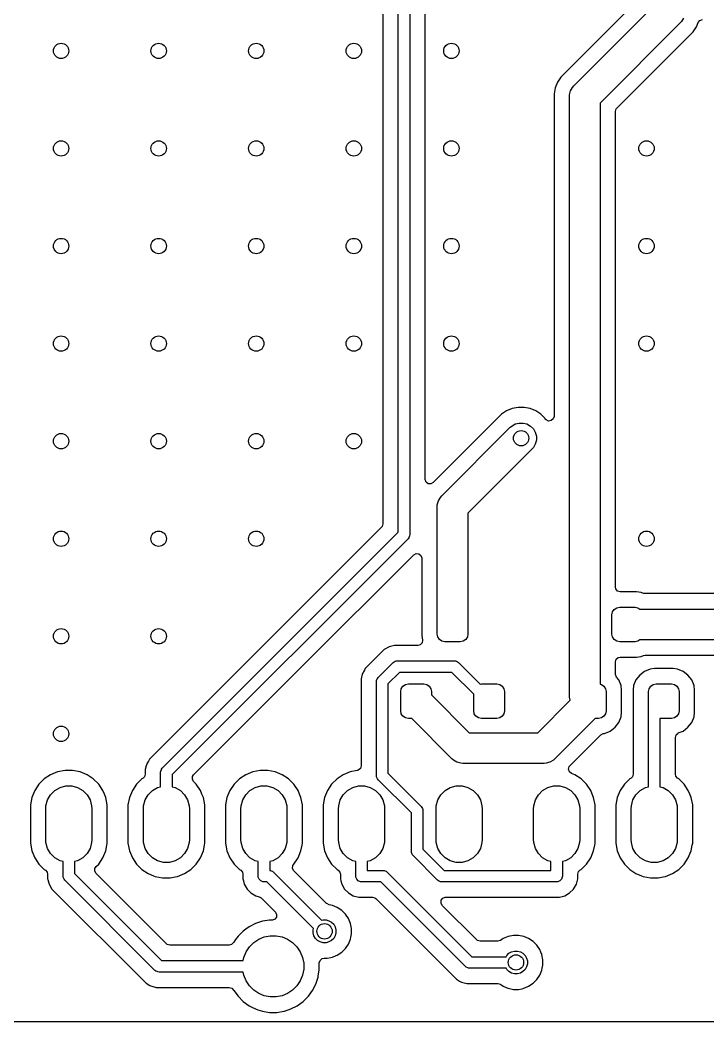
# Model space of a CAD drawing. Extents: x 2.6 to 14.2, y -9.4 to -3.8.
# Drawn here: x 3.241 to 3.946, y -9.426 to -8.399 of the extents above; entities that cross this region are included whole.
import ezdxf

# ---------------------------------------------------------------- set-up
doc = ezdxf.new("R2010")
doc.units = 0
doc.header["$MEASUREMENT"] = 0
doc.layers.add('BLACK', color=7, linetype='CONTINUOUS')

msp = doc.modelspace()

# ---------------------------------------------------------------- linework, layer by layer
at = {"layer": 'BLACK', "linetype": 'CONTINUOUS'}
for p, q in [((3.6287, -8.9239), (3.6287, -8.2929)), ((3.6405, -8.2954), (3.6405, -8.9263)), ((3.6563, -8.8695), (3.6563, -8.3715)), ((3.6129, -8.3797), (3.6129, -8.9153)), ((3.8087, -8.4663), (3.8954, -8.3797)), ((3.8722, -8.3806), (3.8178, -8.4349)), ((3.9211, -8.3968), (3.9191, -8.4004)), ((3.9363, -8.4014), (3.938, -8.3992)), ((3.938, -8.3992), (3.9406, -8.3984)), ((3.9177, -8.4019), (3.8356, -8.484)), ((3.9191, -8.4004), (3.9177, -8.4019)), ((3.9311, -8.4109), (3.9345, -8.4057)), ((3.9345, -8.4057), (3.9363, -8.4014)), ((3.8528, -8.4891), (3.9311, -8.4109)), ((3.9311, -8.4109), (3.9311, -8.4109)), ((3.8178, -8.4349), (3.7998, -8.453)), ((3.7954, -8.4574), (3.7919, -8.4626)), ((3.7986, -8.4542), (3.7954, -8.4574)), ((3.7998, -8.453), (3.7986, -8.4542)), ((3.7896, -8.4683), (3.7884, -8.4744)), ((3.7919, -8.4626), (3.7896, -8.4683)), ((3.7896, -8.4683), (3.7896, -8.4683)), ((3.7919, -8.4626), (3.7919, -8.4626)), ((3.8046, -8.4742), (3.8053, -8.4715)), ((3.8053, -8.4715), (3.8074, -8.4679)), ((3.8074, -8.4679), (3.8087, -8.4663)), ((3.7884, -8.4744), (3.7884, -8.8051)), ((3.8041, -8.4775), (3.8043, -8.4754)), ((3.8041, -9.0908), (3.8041, -8.4775)), ((3.8043, -8.4754), (3.8046, -8.4742)), ((3.8356, -8.484), (3.8356, -9.0797)), ((3.8514, -8.4926), (3.8522, -8.4899)), ((3.8514, -8.98), (3.8514, -8.4926)), ((3.8522, -8.4899), (3.8528, -8.4891)), ((3.7398, -8.7995), (3.7346, -8.803)), ((3.7455, -8.7972), (3.7398, -8.7995)), ((3.7398, -8.7995), (3.7398, -8.7995)), ((3.7516, -8.796), (3.7455, -8.7972)), ((3.7455, -8.7972), (3.7455, -8.7972)), ((3.7578, -8.796), (3.7516, -8.796)), ((3.7516, -8.796), (3.7516, -8.796)), ((3.7639, -8.7972), (3.7578, -8.796)), ((3.7578, -8.796), (3.7578, -8.796)), ((3.7696, -8.7995), (3.7639, -8.7972)), ((3.7639, -8.7972), (3.7639, -8.7972)), ((3.7748, -8.803), (3.7696, -8.7995)), ((3.7696, -8.7995), (3.7696, -8.7995)), ((3.7346, -8.803), (3.6646, -8.873)), ((3.7346, -8.803), (3.7346, -8.803)), ((3.7792, -8.8074), (3.7748, -8.803)), ((3.7748, -8.803), (3.7748, -8.803)), ((3.7794, -8.8078), (3.7792, -8.8074)), ((3.7792, -8.8074), (3.7792, -8.8074)), ((3.7803, -8.8087), (3.7794, -8.8078)), ((3.7828, -8.8099), (3.7803, -8.8087)), ((3.7855, -8.8095), (3.7828, -8.8099)), ((3.7876, -8.8077), (3.7855, -8.8095)), ((3.7884, -8.8051), (3.7876, -8.8077)), ((3.6733, -8.8866), (3.7435, -8.8163)), ((3.7435, -8.8163), (3.7451, -8.815)), ((3.7451, -8.815), (3.7487, -8.8129)), ((3.7487, -8.8129), (3.7526, -8.8119)), ((3.7526, -8.8119), (3.7567, -8.8119)), ((3.7567, -8.8119), (3.7607, -8.8129)), ((3.7607, -8.8129), (3.7643, -8.815)), ((3.7643, -8.815), (3.7672, -8.8179)), ((3.7672, -8.8179), (3.7692, -8.8214)), ((3.7692, -8.8214), (3.7703, -8.8254)), ((3.7703, -8.8295), (3.7692, -8.8335)), ((3.7703, -8.8254), (3.7703, -8.8295)), ((3.7658, -8.8386), (3.7002, -8.9043)), ((3.7672, -8.8371), (3.7658, -8.8386)), ((3.7692, -8.8335), (3.7672, -8.8371)), ((3.6563, -8.8699), (3.6563, -8.8695)), ((3.6573, -8.8724), (3.6563, -8.8699)), ((3.6595, -8.8741), (3.6573, -8.8724)), ((3.6622, -8.8743), (3.6595, -8.8741)), ((3.6646, -8.873), (3.6622, -8.8743)), ((3.669, -8.8949), (3.6699, -8.8917)), ((3.6699, -8.8917), (3.6719, -8.8882)), ((3.6719, -8.8882), (3.6733, -8.8866)), ((3.6687, -8.8977), (3.6688, -8.8957)), ((3.6687, -9.0085), (3.6687, -8.8977)), ((3.6688, -8.8957), (3.669, -8.8949)), ((3.7002, -8.9043), (3.7002, -9.0085)), ((3.6115, -8.9188), (3.3738, -9.1565)), ((3.6122, -8.918), (3.6115, -8.9188)), ((3.6129, -8.9153), (3.6122, -8.918)), ((3.3869, -9.1657), (3.6287, -8.9239)), ((3.6388, -8.9305), (3.397, -9.1723)), ((3.6395, -8.9296), (3.6388, -8.9305)), ((3.6404, -8.9275), (3.6395, -8.9296)), ((3.6405, -8.9263), (3.6404, -8.9275)), ((3.5294, -9.0622), (3.6446, -8.947)), ((3.6446, -8.947), (3.647, -8.9457)), ((3.647, -8.9457), (3.6497, -8.9459)), ((3.6497, -8.9459), (3.6519, -8.9476)), ((3.6519, -8.9476), (3.6529, -8.9501)), ((3.6529, -8.9501), (3.6529, -8.9505)), ((3.6529, -8.9505), (3.6529, -9.0297)), ((3.8518, -8.982), (3.8514, -8.98)), ((3.8536, -8.9841), (3.8518, -8.982)), ((3.8563, -8.9849), (3.8536, -8.9841)), ((3.873, -8.9849), (3.8563, -8.9849)), ((3.8776, -8.9855), (3.873, -8.9849)), ((3.88, -8.9865), (3.8776, -8.9855)), ((3.8776, -8.9855), (3.8776, -8.9855)), ((3.8818, -8.9868), (3.88, -8.9865)), ((4.3861, -8.9868), (3.8818, -8.9868)), ((3.8478, -9.0085), (3.8484, -9.0055)), ((3.8484, -9.0055), (3.8501, -9.0029)), ((3.8501, -9.0029), (3.8527, -9.0012)), ((3.8527, -9.0012), (3.8557, -9.0006)), ((3.8557, -9.0006), (3.8714, -9.0006)), ((3.8714, -9.0006), (3.8744, -9.0012)), ((3.8744, -9.0012), (3.8765, -9.0026)), ((3.8765, -9.0026), (4.3947, -9.0026)), ((3.6687, -9.0282), (3.6687, -9.0085)), ((3.7002, -9.0085), (3.7002, -9.0282)), ((3.8478, -9.0282), (3.8478, -9.0085)), ((3.6529, -9.0297), (3.6535, -9.0344)), ((3.6535, -9.0344), (3.6531, -9.0371)), ((3.6693, -9.0312), (3.6687, -9.0282)), ((3.671, -9.0337), (3.6693, -9.0312)), ((3.6735, -9.0355), (3.671, -9.0337)), ((3.6765, -9.0361), (3.6735, -9.0355)), ((3.6923, -9.0361), (3.6765, -9.0361)), ((3.6953, -9.0355), (3.6923, -9.0361)), ((3.6979, -9.0337), (3.6953, -9.0355)), ((3.6996, -9.0312), (3.6979, -9.0337)), ((3.7002, -9.0282), (3.6996, -9.0312)), ((3.8484, -9.0312), (3.8478, -9.0282)), ((3.8501, -9.0337), (3.8484, -9.0312)), ((3.8527, -9.0355), (3.8501, -9.0337)), ((3.8557, -9.0361), (3.8527, -9.0355)), ((3.8714, -9.0361), (3.8557, -9.0361)), ((3.8744, -9.0355), (3.8714, -9.0361)), ((3.8765, -9.0341), (3.8744, -9.0355)), ((4.4012, -9.0341), (3.8765, -9.0341)), ((3.6144, -9.0442), (3.595, -9.0636)), ((3.6193, -9.0414), (3.6144, -9.0442)), ((3.6144, -9.0442), (3.6144, -9.0442)), ((3.6208, -9.0409), (3.6193, -9.0414)), ((3.6193, -9.0414), (3.6193, -9.0414)), ((3.6248, -9.0399), (3.6208, -9.0409)), ((3.6208, -9.0409), (3.6208, -9.0409)), ((3.6487, -9.0399), (3.6248, -9.0399)), ((3.6513, -9.0391), (3.6487, -9.0399)), ((3.6531, -9.0371), (3.6513, -9.0391)), ((3.6081, -9.0727), (3.6235, -9.0574)), ((3.6235, -9.0574), (3.6244, -9.0566)), ((3.6244, -9.0566), (3.6256, -9.0561)), ((3.6256, -9.0561), (3.6265, -9.0558)), ((3.6265, -9.0558), (3.6277, -9.0556)), ((3.6277, -9.0556), (3.6863, -9.0556)), ((3.6863, -9.0556), (3.6874, -9.0558)), ((3.6874, -9.0558), (3.6883, -9.0561)), ((3.6883, -9.0561), (3.6896, -9.0566)), ((3.6896, -9.0566), (3.6905, -9.0574)), ((3.6905, -9.0574), (3.7127, -9.0796)), ((3.8514, -9.0567), (3.8522, -9.0541)), ((3.8514, -9.0694), (3.8514, -9.0567)), ((3.8522, -9.0541), (3.8542, -9.0523)), ((3.8542, -9.0523), (3.8563, -9.0518)), ((3.8563, -9.0518), (3.873, -9.0518)), ((3.873, -9.0518), (3.8776, -9.0512)), ((3.873, -9.0518), (3.873, -9.0518)), ((3.8776, -9.0512), (3.88, -9.0502)), ((3.8776, -9.0512), (3.8776, -9.0512)), ((3.8776, -9.0512), (3.8776, -9.0512)), ((3.88, -9.0502), (3.8818, -9.0499)), ((3.8818, -9.0499), (4.4043, -9.0499)), ((3.419, -9.1726), (3.5294, -9.0622)), ((3.5927, -9.0676), (3.5921, -9.0685)), ((3.5931, -9.0668), (3.5927, -9.0676)), ((3.594, -9.0652), (3.5931, -9.0668)), ((3.595, -9.0636), (3.594, -9.0652)), ((3.595, -9.0636), (3.595, -9.0636)), ((3.6301, -9.0675), (3.6182, -9.0794)), ((3.6838, -9.0675), (3.6301, -9.0675)), ((3.7061, -9.0897), (3.6838, -9.0675)), ((3.8812, -9.0666), (3.8762, -9.0704)), ((3.8869, -9.0642), (3.8812, -9.0666)), ((3.8915, -9.0636), (3.8869, -9.0642)), ((3.8869, -9.0642), (3.8869, -9.0642)), ((3.9104, -9.0636), (3.8915, -9.0636)), ((3.915, -9.0642), (3.9104, -9.0636)), ((3.9207, -9.0666), (3.915, -9.0642)), ((3.915, -9.0642), (3.915, -9.0642)), ((3.9257, -9.0704), (3.9207, -9.0666)), ((3.5919, -9.0694), (3.5906, -9.0741)), ((3.5906, -9.0741), (3.5906, -9.0741)), ((3.5906, -9.0741), (3.5906, -9.1632)), ((3.5921, -9.0685), (3.5919, -9.0694)), ((3.5921, -9.0685), (3.5921, -9.0685)), ((3.6064, -9.0769), (3.6065, -9.0758)), ((3.6064, -9.1734), (3.6064, -9.0769)), ((3.6065, -9.0758), (3.6072, -9.0741)), ((3.6072, -9.0741), (3.6074, -9.0736)), ((3.6074, -9.0736), (3.6081, -9.0727)), ((3.8514, -9.0698), (3.8514, -9.0694)), ((3.8524, -9.0724), (3.8514, -9.0698)), ((3.8547, -9.0753), (3.8524, -9.0724)), ((3.8571, -9.0811), (3.8547, -9.0753)), ((3.8547, -9.0753), (3.8547, -9.0753)), ((3.8547, -9.0753), (3.8547, -9.0753)), ((3.8724, -9.0753), (3.87, -9.0811)), ((3.8762, -9.0704), (3.8724, -9.0753)), ((3.9295, -9.0753), (3.9257, -9.0704)), ((3.9319, -9.0811), (3.9295, -9.0753)), ((3.6182, -9.0794), (3.6182, -9.1709)), ((3.6313, -9.0872), (3.6319, -9.0842)), ((3.6313, -9.1069), (3.6313, -9.0872)), ((3.6319, -9.0842), (3.6336, -9.0817)), ((3.6336, -9.0817), (3.6361, -9.08)), ((3.6361, -9.08), (3.6391, -9.0794)), ((3.6391, -9.0794), (3.6549, -9.0794)), ((3.6549, -9.0794), (3.6579, -9.08)), ((3.6579, -9.08), (3.6605, -9.0817)), ((3.6605, -9.0817), (3.6622, -9.0842)), ((3.6622, -9.0842), (3.6628, -9.0872)), ((3.6628, -9.0872), (3.6628, -9.0906)), ((3.7127, -9.0796), (3.7139, -9.0794)), ((3.7139, -9.0794), (3.7297, -9.0794)), ((3.7297, -9.0794), (3.7327, -9.08)), ((3.7327, -9.08), (3.7353, -9.0817)), ((3.7353, -9.0817), (3.737, -9.0842)), ((3.737, -9.0842), (3.7376, -9.0872)), ((3.7376, -9.0872), (3.7376, -9.1069)), ((3.8356, -9.0797), (3.837, -9.08)), ((3.837, -9.08), (3.8396, -9.0817)), ((3.8396, -9.0817), (3.8413, -9.0842)), ((3.8413, -9.0842), (3.8419, -9.0872)), ((3.8419, -9.0872), (3.8419, -9.1069)), ((3.8577, -9.0857), (3.8571, -9.0811)), ((3.8571, -9.0811), (3.8571, -9.0811)), ((3.8571, -9.0811), (3.8571, -9.0811)), ((3.8577, -9.0937), (3.8577, -9.0857)), ((3.8695, -9.0853), (3.8694, -9.0857)), ((3.8694, -9.0857), (3.8694, -9.0857)), ((3.8694, -9.0857), (3.8694, -9.1718)), ((3.87, -9.0811), (3.8695, -9.0853)), ((3.87, -9.0811), (3.87, -9.0811)), ((3.8852, -9.0872), (3.8858, -9.0842)), ((3.8852, -9.1069), (3.8852, -9.0872)), ((3.8858, -9.0842), (3.8875, -9.0817)), ((3.8875, -9.0817), (3.8901, -9.08)), ((3.8901, -9.08), (3.8931, -9.0794)), ((3.8931, -9.0794), (3.9088, -9.0794)), ((3.9088, -9.0794), (3.9118, -9.08)), ((3.9118, -9.08), (3.9144, -9.0817)), ((3.9144, -9.0817), (3.9161, -9.0842)), ((3.9161, -9.0842), (3.9167, -9.0872)), ((3.9167, -9.0872), (3.9167, -9.1069)), ((3.9325, -9.0857), (3.9319, -9.0811)), ((3.9319, -9.0811), (3.9319, -9.0811)), ((3.9319, -9.0811), (3.9319, -9.0811)), ((3.9325, -9.1085), (3.9325, -9.0857)), ((3.9325, -9.0857), (3.9325, -9.0857)), ((3.9325, -9.0857), (3.9325, -9.0857)), ((3.6628, -9.0906), (3.7015, -9.1293)), ((3.7061, -9.1069), (3.7061, -9.0897)), ((3.7717, -9.1293), (3.8051, -9.0959)), ((3.8043, -9.0929), (3.8041, -9.0908)), ((3.8051, -9.0959), (3.8043, -9.0929)), ((3.8577, -9.094), (3.8577, -9.0937)), ((3.8577, -9.0937), (3.8577, -9.0937)), ((3.8577, -9.0971), (3.8577, -9.094)), ((3.8577, -9.1085), (3.8577, -9.0971)), ((3.6319, -9.1099), (3.6313, -9.1069)), ((3.7067, -9.1099), (3.7061, -9.1069)), ((3.7376, -9.1069), (3.737, -9.1099)), ((3.8419, -9.1069), (3.8413, -9.1099)), ((3.8571, -9.1131), (3.8577, -9.1085)), ((3.8852, -9.1847), (3.8852, -9.1069)), ((3.9167, -9.1069), (3.9161, -9.1099)), ((3.9319, -9.1131), (3.9325, -9.1085)), ((3.6336, -9.1125), (3.6319, -9.1099)), ((3.6361, -9.1142), (3.6336, -9.1125)), ((3.6391, -9.1148), (3.6361, -9.1142)), ((3.6425, -9.1148), (3.6391, -9.1148)), ((3.6838, -9.1561), (3.6425, -9.1148)), ((3.7084, -9.1125), (3.7067, -9.1099)), ((3.7109, -9.1142), (3.7084, -9.1125)), ((3.7139, -9.1148), (3.7109, -9.1142)), ((3.7297, -9.1148), (3.7139, -9.1148)), ((3.7327, -9.1142), (3.7297, -9.1148)), ((3.7353, -9.1125), (3.7327, -9.1142)), ((3.737, -9.1099), (3.7353, -9.1125)), ((3.8307, -9.1148), (3.7894, -9.1561)), ((3.834, -9.1148), (3.8307, -9.1148)), ((3.837, -9.1142), (3.834, -9.1148)), ((3.8396, -9.1125), (3.837, -9.1142)), ((3.8413, -9.1099), (3.8396, -9.1125)), ((3.8509, -9.1238), (3.8547, -9.1188)), ((3.8547, -9.1188), (3.8571, -9.1131)), ((3.9088, -9.1148), (3.897, -9.1148)), ((3.897, -9.1148), (3.897, -9.1847)), ((3.9118, -9.1142), (3.9088, -9.1148)), ((3.9144, -9.1125), (3.9118, -9.1142)), ((3.9161, -9.1099), (3.9144, -9.1125)), ((3.9257, -9.1238), (3.9295, -9.1188)), ((3.9295, -9.1188), (3.9319, -9.1131)), ((3.7015, -9.1293), (3.7717, -9.1293)), ((3.8402, -9.13), (3.8459, -9.1276)), ((3.8459, -9.1276), (3.8509, -9.1238)), ((3.9158, -9.1296), (3.9207, -9.1276)), ((3.9207, -9.1276), (3.9257, -9.1238)), ((3.8048, -9.163), (3.8363, -9.1315)), ((3.8363, -9.1315), (3.8387, -9.1302)), ((3.8387, -9.1302), (3.8391, -9.1301)), ((3.8391, -9.1301), (3.8402, -9.13)), ((3.9128, -9.1341), (3.9136, -9.1315)), ((3.9128, -9.1718), (3.9128, -9.1341)), ((3.9136, -9.1315), (3.9156, -9.1297)), ((3.9156, -9.1297), (3.9158, -9.1296)), ((3.3726, -9.1586), (3.3714, -9.1607)), ((3.3738, -9.1565), (3.3726, -9.1586)), ((3.3738, -9.1565), (3.3738, -9.1565)), ((3.6854, -9.1575), (3.6838, -9.1561)), ((3.6889, -9.1596), (3.6854, -9.1575)), ((3.6929, -9.1606), (3.6889, -9.1596)), ((3.7842, -9.1596), (3.7803, -9.1606)), ((3.7878, -9.1575), (3.7842, -9.1596)), ((3.7894, -9.1561), (3.7878, -9.1575)), ((3.2796, -9.1694), (3.2724, -9.1724)), ((3.2872, -9.1679), (3.2796, -9.1694)), ((3.2796, -9.1694), (3.2796, -9.1694)), ((3.295, -9.1679), (3.2872, -9.1679)), ((3.2872, -9.1679), (3.2872, -9.1679)), ((3.3026, -9.1694), (3.295, -9.1679)), ((3.295, -9.1679), (3.295, -9.1679)), ((3.3098, -9.1724), (3.3026, -9.1694)), ((3.3026, -9.1694), (3.3026, -9.1694)), ((3.3704, -9.1634), (3.3694, -9.167)), ((3.3694, -9.167), (3.3694, -9.167)), ((3.3694, -9.167), (3.3694, -9.1718)), ((3.3709, -9.1615), (3.3704, -9.1634)), ((3.3714, -9.1607), (3.3709, -9.1615)), ((3.3709, -9.1615), (3.3709, -9.1615)), ((3.3714, -9.1607), (3.3714, -9.1607)), ((3.3852, -9.1698), (3.3853, -9.1687)), ((3.3852, -9.1847), (3.3852, -9.1698)), ((3.3853, -9.1687), (3.386, -9.167)), ((3.386, -9.167), (3.3862, -9.1666)), ((3.3862, -9.1666), (3.3869, -9.1657)), ((3.4796, -9.1694), (3.4724, -9.1724)), ((3.4872, -9.1679), (3.4796, -9.1694)), ((3.4796, -9.1694), (3.4796, -9.1694)), ((3.495, -9.1679), (3.4872, -9.1679)), ((3.4872, -9.1679), (3.4872, -9.1679)), ((3.5026, -9.1694), (3.495, -9.1679)), ((3.495, -9.1679), (3.495, -9.1679)), ((3.5098, -9.1724), (3.5026, -9.1694)), ((3.5026, -9.1694), (3.5026, -9.1694)), ((3.5796, -9.1694), (3.5724, -9.1724)), ((3.5867, -9.168), (3.5796, -9.1694)), ((3.5796, -9.1694), (3.5796, -9.1694)), ((3.5878, -9.1677), (3.5867, -9.168)), ((3.5899, -9.1659), (3.5878, -9.1677)), ((3.5906, -9.1632), (3.5899, -9.1659)), ((3.6949, -9.1608), (3.6929, -9.1606)), ((3.7782, -9.1608), (3.6949, -9.1608)), ((3.7803, -9.1606), (3.7782, -9.1608)), ((3.8033, -9.1667), (3.804, -9.164)), ((3.8042, -9.1693), (3.8033, -9.1667)), ((3.804, -9.164), (3.8048, -9.163)), ((3.8063, -9.171), (3.8042, -9.1693)), ((3.266, -9.1767), (3.2605, -9.1822)), ((3.2724, -9.1724), (3.266, -9.1767)), ((3.266, -9.1767), (3.266, -9.1767)), ((3.2724, -9.1724), (3.2724, -9.1724)), ((3.3162, -9.1767), (3.3098, -9.1724)), ((3.3098, -9.1724), (3.3098, -9.1724)), ((3.3217, -9.1822), (3.3162, -9.1767)), ((3.3162, -9.1767), (3.3162, -9.1767)), ((3.366, -9.1767), (3.3605, -9.1822)), ((3.3673, -9.1759), (3.366, -9.1767)), ((3.366, -9.1767), (3.366, -9.1767)), ((3.3687, -9.1745), (3.3673, -9.1759)), ((3.3694, -9.1718), (3.3687, -9.1745)), ((3.397, -9.1723), (3.397, -9.1847)), ((3.4177, -9.1771), (3.4179, -9.1743)), ((3.419, -9.1795), (3.4177, -9.1771)), ((3.4179, -9.1743), (3.419, -9.1726)), ((3.4217, -9.1822), (3.419, -9.1795)), ((3.466, -9.1767), (3.4605, -9.1822)), ((3.4724, -9.1724), (3.466, -9.1767)), ((3.466, -9.1767), (3.466, -9.1767)), ((3.4724, -9.1724), (3.4724, -9.1724)), ((3.5162, -9.1767), (3.5098, -9.1724)), ((3.5098, -9.1724), (3.5098, -9.1724)), ((3.5217, -9.1822), (3.5162, -9.1767)), ((3.5162, -9.1767), (3.5162, -9.1767)), ((3.566, -9.1767), (3.5605, -9.1822)), ((3.5724, -9.1724), (3.566, -9.1767)), ((3.566, -9.1767), (3.566, -9.1767)), ((3.5724, -9.1724), (3.5724, -9.1724)), ((3.6065, -9.1745), (3.6064, -9.1734)), ((3.6069, -9.1754), (3.6065, -9.1745)), ((3.6074, -9.1767), (3.6069, -9.1754)), ((3.6081, -9.1776), (3.6074, -9.1767)), ((3.6422, -9.2116), (3.6081, -9.1776)), ((3.6182, -9.1709), (3.6522, -9.205)), ((3.8098, -9.1724), (3.8063, -9.171)), ((3.8162, -9.1767), (3.8098, -9.1724)), ((3.8098, -9.1724), (3.8098, -9.1724)), ((3.8217, -9.1822), (3.8162, -9.1767)), ((3.8162, -9.1767), (3.8162, -9.1767)), ((3.866, -9.1767), (3.8605, -9.1822)), ((3.8673, -9.1759), (3.866, -9.1767)), ((3.866, -9.1767), (3.866, -9.1767)), ((3.8687, -9.1745), (3.8673, -9.1759)), ((3.8694, -9.1718), (3.8687, -9.1745)), ((3.9132, -9.1738), (3.9128, -9.1718)), ((3.9149, -9.1759), (3.9132, -9.1738)), ((3.9162, -9.1767), (3.9149, -9.1759)), ((3.9217, -9.1822), (3.9162, -9.1767)), ((3.9162, -9.1767), (3.9162, -9.1767)), ((3.2562, -9.1887), (3.2532, -9.1958)), ((3.2605, -9.1822), (3.2562, -9.1887)), ((3.2562, -9.1887), (3.2562, -9.1887)), ((3.2605, -9.1822), (3.2605, -9.1822)), ((3.2724, -9.1929), (3.2767, -9.1886)), ((3.2767, -9.1886), (3.2821, -9.1855)), ((3.2821, -9.1855), (3.288, -9.1839)), ((3.288, -9.1839), (3.2942, -9.1839)), ((3.2942, -9.1839), (3.3001, -9.1855)), ((3.3001, -9.1855), (3.3055, -9.1886)), ((3.3055, -9.1886), (3.3098, -9.1929)), ((3.326, -9.1887), (3.3217, -9.1822)), ((3.3217, -9.1822), (3.3217, -9.1822)), ((3.3276, -9.1924), (3.326, -9.1887)), ((3.326, -9.1887), (3.326, -9.1887)), ((3.3562, -9.1887), (3.3532, -9.1958)), ((3.3605, -9.1822), (3.3562, -9.1887)), ((3.3562, -9.1887), (3.3562, -9.1887)), ((3.3605, -9.1822), (3.3605, -9.1822)), ((3.3724, -9.1929), (3.3767, -9.1886)), ((3.3767, -9.1886), (3.3821, -9.1855)), ((3.3821, -9.1855), (3.3852, -9.1847)), ((3.397, -9.1847), (3.4001, -9.1855)), ((3.4001, -9.1855), (3.4055, -9.1886)), ((3.4055, -9.1886), (3.4098, -9.1929)), ((3.426, -9.1887), (3.4217, -9.1822)), ((3.4217, -9.1822), (3.4217, -9.1822)), ((3.4276, -9.1924), (3.426, -9.1887)), ((3.426, -9.1887), (3.426, -9.1887)), ((3.4562, -9.1887), (3.4532, -9.1958)), ((3.4605, -9.1822), (3.4562, -9.1887)), ((3.4562, -9.1887), (3.4562, -9.1887)), ((3.4605, -9.1822), (3.4605, -9.1822)), ((3.4724, -9.1929), (3.4767, -9.1886)), ((3.4767, -9.1886), (3.4821, -9.1855)), ((3.4821, -9.1855), (3.488, -9.1839)), ((3.488, -9.1839), (3.4942, -9.1839)), ((3.4942, -9.1839), (3.5001, -9.1855)), ((3.5001, -9.1855), (3.5055, -9.1886)), ((3.5055, -9.1886), (3.5098, -9.1929)), ((3.526, -9.1887), (3.5217, -9.1822)), ((3.5217, -9.1822), (3.5217, -9.1822)), ((3.5276, -9.1924), (3.526, -9.1887)), ((3.526, -9.1887), (3.526, -9.1887)), ((3.5562, -9.1887), (3.5532, -9.1958)), ((3.5605, -9.1822), (3.5562, -9.1887)), ((3.5562, -9.1887), (3.5562, -9.1887)), ((3.5605, -9.1822), (3.5605, -9.1822)), ((3.5724, -9.1929), (3.5767, -9.1886)), ((3.5767, -9.1886), (3.5821, -9.1855)), ((3.5821, -9.1855), (3.588, -9.1839)), ((3.588, -9.1839), (3.5942, -9.1839)), ((3.5942, -9.1839), (3.6001, -9.1855)), ((3.6001, -9.1855), (3.6055, -9.1886)), ((3.6055, -9.1886), (3.6098, -9.1929)), ((3.6724, -9.1929), (3.6767, -9.1886)), ((3.6767, -9.1886), (3.6821, -9.1855)), ((3.6821, -9.1855), (3.688, -9.1839)), ((3.688, -9.1839), (3.6942, -9.1839)), ((3.6942, -9.1839), (3.7001, -9.1855)), ((3.7001, -9.1855), (3.7055, -9.1886)), ((3.7055, -9.1886), (3.7098, -9.1929)), ((3.7724, -9.1929), (3.7767, -9.1886)), ((3.7767, -9.1886), (3.7821, -9.1855)), ((3.7821, -9.1855), (3.788, -9.1839)), ((3.788, -9.1839), (3.7942, -9.1839)), ((3.7942, -9.1839), (3.8001, -9.1855)), ((3.8001, -9.1855), (3.8055, -9.1886)), ((3.8055, -9.1886), (3.8098, -9.1929)), ((3.826, -9.1887), (3.8217, -9.1822)), ((3.8217, -9.1822), (3.8217, -9.1822)), ((3.8276, -9.1924), (3.826, -9.1887)), ((3.826, -9.1887), (3.826, -9.1887)), ((3.8562, -9.1887), (3.8532, -9.1958)), ((3.8605, -9.1822), (3.8562, -9.1887)), ((3.8562, -9.1887), (3.8562, -9.1887)), ((3.8605, -9.1822), (3.8605, -9.1822)), ((3.8724, -9.1929), (3.8767, -9.1886)), ((3.8767, -9.1886), (3.8821, -9.1855)), ((3.8821, -9.1855), (3.8852, -9.1847)), ((3.897, -9.1847), (3.9001, -9.1855)), ((3.9001, -9.1855), (3.9055, -9.1886)), ((3.9055, -9.1886), (3.9098, -9.1929)), ((3.926, -9.1887), (3.9217, -9.1822)), ((3.9217, -9.1822), (3.9217, -9.1822)), ((3.9276, -9.1924), (3.926, -9.1887)), ((3.926, -9.1887), (3.926, -9.1887)), ((3.2532, -9.1958), (3.2517, -9.2034)), ((3.2532, -9.1958), (3.2532, -9.1958)), ((3.2677, -9.2042), (3.2693, -9.1983)), ((3.2693, -9.1983), (3.2724, -9.1929)), ((3.3098, -9.1929), (3.3129, -9.1983)), ((3.3129, -9.1983), (3.3145, -9.2042)), ((3.329, -9.1958), (3.3276, -9.1924)), ((3.3305, -9.2034), (3.329, -9.1958)), ((3.329, -9.1958), (3.329, -9.1958)), ((3.329, -9.1958), (3.329, -9.1958)), ((3.3532, -9.1958), (3.3517, -9.2034)), ((3.3532, -9.1958), (3.3532, -9.1958)), ((3.3677, -9.2042), (3.3693, -9.1983)), ((3.3693, -9.1983), (3.3724, -9.1929)), ((3.4098, -9.1929), (3.4129, -9.1983)), ((3.4129, -9.1983), (3.4145, -9.2042)), ((3.429, -9.1958), (3.4276, -9.1924)), ((3.4305, -9.2034), (3.429, -9.1958)), ((3.429, -9.1958), (3.429, -9.1958)), ((3.429, -9.1958), (3.429, -9.1958)), ((3.4532, -9.1958), (3.4517, -9.2034)), ((3.4532, -9.1958), (3.4532, -9.1958)), ((3.4677, -9.2042), (3.4693, -9.1983)), ((3.4693, -9.1983), (3.4724, -9.1929)), ((3.5098, -9.1929), (3.5129, -9.1983)), ((3.5129, -9.1983), (3.5145, -9.2042)), ((3.529, -9.1958), (3.5276, -9.1924)), ((3.5305, -9.2034), (3.529, -9.1958)), ((3.529, -9.1958), (3.529, -9.1958)), ((3.529, -9.1958), (3.529, -9.1958)), ((3.5532, -9.1958), (3.5517, -9.2034)), ((3.5532, -9.1958), (3.5532, -9.1958)), ((3.5677, -9.2042), (3.5693, -9.1983)), ((3.5693, -9.1983), (3.5724, -9.1929)), ((3.6098, -9.1929), (3.6129, -9.1983)), ((3.6129, -9.1983), (3.6145, -9.2042)), ((3.6677, -9.2042), (3.6693, -9.1983)), ((3.6693, -9.1983), (3.6724, -9.1929)), ((3.7098, -9.1929), (3.7129, -9.1983)), ((3.7129, -9.1983), (3.7145, -9.2042)), ((3.7677, -9.2042), (3.7693, -9.1983)), ((3.7693, -9.1983), (3.7724, -9.1929)), ((3.8098, -9.1929), (3.8129, -9.1983)), ((3.8129, -9.1983), (3.8145, -9.2042)), ((3.829, -9.1958), (3.8276, -9.1924)), ((3.8305, -9.2034), (3.829, -9.1958)), ((3.829, -9.1958), (3.829, -9.1958)), ((3.829, -9.1958), (3.829, -9.1958)), ((3.8532, -9.1958), (3.8517, -9.2034)), ((3.8532, -9.1958), (3.8532, -9.1958)), ((3.8677, -9.2042), (3.8693, -9.1983)), ((3.8693, -9.1983), (3.8724, -9.1929)), ((3.9098, -9.1929), (3.9129, -9.1983)), ((3.9129, -9.1983), (3.9145, -9.2042)), ((3.929, -9.1958), (3.9276, -9.1924)), ((3.9305, -9.2034), (3.929, -9.1958)), ((3.929, -9.1958), (3.929, -9.1958)), ((3.929, -9.1958), (3.929, -9.1958)), ((3.2517, -9.2034), (3.2517, -9.2034)), ((3.2517, -9.2034), (3.2517, -9.2427)), ((3.2675, -9.2073), (3.2677, -9.2042)), ((3.2675, -9.2388), (3.2675, -9.2073)), ((3.3145, -9.2042), (3.3147, -9.2073)), ((3.3147, -9.2073), (3.3147, -9.2388)), ((3.3305, -9.2427), (3.3305, -9.2034)), ((3.3517, -9.2034), (3.3517, -9.2034)), ((3.3517, -9.2034), (3.3517, -9.2427)), ((3.3675, -9.2073), (3.3677, -9.2042)), ((3.3675, -9.2388), (3.3675, -9.2073)), ((3.4145, -9.2042), (3.4147, -9.2073)), ((3.4147, -9.2073), (3.4147, -9.2388)), ((3.4305, -9.2427), (3.4305, -9.2034)), ((3.4517, -9.2034), (3.4517, -9.2034)), ((3.4517, -9.2034), (3.4517, -9.2427)), ((3.4675, -9.2073), (3.4677, -9.2042)), ((3.4675, -9.2388), (3.4675, -9.2073)), ((3.5145, -9.2042), (3.5147, -9.2073)), ((3.5147, -9.2073), (3.5147, -9.2388)), ((3.5305, -9.2427), (3.5305, -9.2034)), ((3.5517, -9.2034), (3.5517, -9.2034)), ((3.5517, -9.2034), (3.5517, -9.2427)), ((3.5675, -9.2073), (3.5677, -9.2042)), ((3.5675, -9.2388), (3.5675, -9.2073)), ((3.6145, -9.2042), (3.6147, -9.2073)), ((3.6147, -9.2073), (3.6147, -9.2388)), ((3.6522, -9.205), (3.653, -9.2059)), ((3.653, -9.2059), (3.6535, -9.2071)), ((3.6535, -9.2071), (3.6539, -9.208)), ((3.6539, -9.208), (3.654, -9.2092)), ((3.654, -9.2092), (3.654, -9.2486)), ((3.6675, -9.2073), (3.6677, -9.2042)), ((3.6675, -9.2388), (3.6675, -9.2073)), ((3.7145, -9.2042), (3.7147, -9.2073)), ((3.7147, -9.2073), (3.7147, -9.2388)), ((3.7675, -9.2073), (3.7677, -9.2042)), ((3.7675, -9.2388), (3.7675, -9.2073)), ((3.8145, -9.2042), (3.8147, -9.2073)), ((3.8147, -9.2073), (3.8147, -9.2388)), ((3.8305, -9.2427), (3.8305, -9.2034)), ((3.8517, -9.2034), (3.8517, -9.2034)), ((3.8517, -9.2034), (3.8517, -9.2427)), ((3.8675, -9.2073), (3.8677, -9.2042)), ((3.8675, -9.2388), (3.8675, -9.2073)), ((3.9145, -9.2042), (3.9147, -9.2073)), ((3.9147, -9.2073), (3.9147, -9.2388)), ((3.9305, -9.2427), (3.9305, -9.2034)), ((3.6422, -9.2511), (3.6422, -9.2116)), ((3.2677, -9.2419), (3.2675, -9.2388)), ((3.2693, -9.2479), (3.2677, -9.2419)), ((3.3145, -9.2419), (3.3129, -9.2479)), ((3.3147, -9.2388), (3.3145, -9.2419)), ((3.3677, -9.2419), (3.3675, -9.2388)), ((3.3693, -9.2479), (3.3677, -9.2419)), ((3.4145, -9.2419), (3.4129, -9.2479)), ((3.4147, -9.2388), (3.4145, -9.2419)), ((3.4677, -9.2419), (3.4675, -9.2388)), ((3.4693, -9.2479), (3.4677, -9.2419)), ((3.5145, -9.2419), (3.5129, -9.2479)), ((3.5147, -9.2388), (3.5145, -9.2419)), ((3.5677, -9.2419), (3.5675, -9.2388)), ((3.5693, -9.2479), (3.5677, -9.2419)), ((3.6145, -9.2419), (3.6129, -9.2479)), ((3.6147, -9.2388), (3.6145, -9.2419)), ((3.6677, -9.2419), (3.6675, -9.2388)), ((3.6693, -9.2479), (3.6677, -9.2419)), ((3.7145, -9.2419), (3.7129, -9.2479)), ((3.7147, -9.2388), (3.7145, -9.2419)), ((3.7677, -9.2419), (3.7675, -9.2388)), ((3.7693, -9.2479), (3.7677, -9.2419)), ((3.8145, -9.2419), (3.8129, -9.2479)), ((3.8147, -9.2388), (3.8145, -9.2419)), ((3.8677, -9.2419), (3.8675, -9.2388)), ((3.8693, -9.2479), (3.8677, -9.2419)), ((3.9145, -9.2419), (3.9129, -9.2479)), ((3.9147, -9.2388), (3.9145, -9.2419)), ((3.2517, -9.2427), (3.2517, -9.2427)), ((3.2517, -9.2427), (3.2517, -9.2427)), ((3.2517, -9.2427), (3.2532, -9.2503)), ((3.2532, -9.2503), (3.2532, -9.2503)), ((3.2532, -9.2503), (3.2562, -9.2575)), ((3.2724, -9.2532), (3.2693, -9.2479)), ((3.3129, -9.2479), (3.3098, -9.2532)), ((3.326, -9.2575), (3.329, -9.2503)), ((3.329, -9.2503), (3.3301, -9.2447)), ((3.3301, -9.2447), (3.3305, -9.2427)), ((3.3517, -9.2427), (3.3517, -9.2427)), ((3.3517, -9.2427), (3.3517, -9.2427)), ((3.3517, -9.2427), (3.3532, -9.2503)), ((3.3532, -9.2503), (3.3532, -9.2503)), ((3.3532, -9.2503), (3.3562, -9.2575)), ((3.3724, -9.2532), (3.3693, -9.2479)), ((3.4129, -9.2479), (3.4098, -9.2532)), ((3.426, -9.2575), (3.429, -9.2503)), ((3.429, -9.2503), (3.4301, -9.2447)), ((3.4301, -9.2447), (3.4305, -9.2427)), ((3.4517, -9.2427), (3.4517, -9.2427)), ((3.4517, -9.2427), (3.4517, -9.2427)), ((3.4517, -9.2427), (3.4532, -9.2503)), ((3.4532, -9.2503), (3.4532, -9.2503)), ((3.4532, -9.2503), (3.4562, -9.2575)), ((3.4724, -9.2532), (3.4693, -9.2479)), ((3.5129, -9.2479), (3.5098, -9.2532)), ((3.526, -9.2575), (3.529, -9.2503)), ((3.529, -9.2503), (3.5301, -9.2447)), ((3.5301, -9.2447), (3.5305, -9.2427)), ((3.5517, -9.2427), (3.5517, -9.2427)), ((3.5517, -9.2427), (3.5517, -9.2427)), ((3.5517, -9.2427), (3.5532, -9.2503)), ((3.5532, -9.2503), (3.5532, -9.2503)), ((3.5532, -9.2503), (3.5562, -9.2575)), ((3.5724, -9.2532), (3.5693, -9.2479)), ((3.6129, -9.2479), (3.6098, -9.2532)), ((3.6423, -9.2522), (3.6422, -9.2511)), ((3.6432, -9.2544), (3.6423, -9.2522)), ((3.654, -9.2486), (3.6757, -9.2704)), ((3.6724, -9.2532), (3.6693, -9.2479)), ((3.7129, -9.2479), (3.7098, -9.2532)), ((3.7724, -9.2532), (3.7693, -9.2479)), ((3.8129, -9.2479), (3.8098, -9.2532)), ((3.826, -9.2575), (3.829, -9.2503)), ((3.829, -9.2503), (3.8301, -9.2447)), ((3.8301, -9.2447), (3.8305, -9.2427)), ((3.8517, -9.2427), (3.8517, -9.2427)), ((3.8517, -9.2427), (3.8517, -9.2427)), ((3.8517, -9.2427), (3.8532, -9.2503)), ((3.8532, -9.2503), (3.8532, -9.2503)), ((3.8532, -9.2503), (3.8562, -9.2575)), ((3.8724, -9.2532), (3.8693, -9.2479)), ((3.9129, -9.2479), (3.9098, -9.2532)), ((3.926, -9.2575), (3.929, -9.2503)), ((3.929, -9.2503), (3.9301, -9.2447)), ((3.9301, -9.2447), (3.9305, -9.2427)), ((3.2562, -9.2575), (3.2562, -9.2575)), ((3.2562, -9.2575), (3.2605, -9.2639)), ((3.2767, -9.2576), (3.2724, -9.2532)), ((3.2821, -9.2606), (3.2767, -9.2576)), ((3.2852, -9.2615), (3.2821, -9.2606)), ((3.2852, -9.2763), (3.2852, -9.2615)), ((3.3001, -9.2606), (3.297, -9.2615)), ((3.297, -9.2615), (3.297, -9.2738)), ((3.3055, -9.2576), (3.3001, -9.2606)), ((3.3098, -9.2532), (3.3055, -9.2576)), ((3.3217, -9.2639), (3.326, -9.2575)), ((3.3562, -9.2575), (3.3562, -9.2575)), ((3.3562, -9.2575), (3.3605, -9.2639)), ((3.3767, -9.2576), (3.3724, -9.2532)), ((3.3821, -9.2606), (3.3767, -9.2576)), ((3.388, -9.2622), (3.3821, -9.2606)), ((3.3942, -9.2622), (3.388, -9.2622)), ((3.4001, -9.2606), (3.3942, -9.2622)), ((3.4055, -9.2576), (3.4001, -9.2606)), ((3.4098, -9.2532), (3.4055, -9.2576)), ((3.4217, -9.2639), (3.426, -9.2575)), ((3.4562, -9.2575), (3.4562, -9.2575)), ((3.4562, -9.2575), (3.4605, -9.2639)), ((3.4767, -9.2576), (3.4724, -9.2532)), ((3.4821, -9.2606), (3.4767, -9.2576)), ((3.4852, -9.2615), (3.4821, -9.2606)), ((3.4852, -9.2763), (3.4852, -9.2615)), ((3.5001, -9.2606), (3.497, -9.2615)), ((3.497, -9.2615), (3.497, -9.2704)), ((3.5055, -9.2576), (3.5001, -9.2606)), ((3.5098, -9.2532), (3.5055, -9.2576)), ((3.5217, -9.2639), (3.526, -9.2575)), ((3.5562, -9.2575), (3.5562, -9.2575)), ((3.5562, -9.2575), (3.5605, -9.2639)), ((3.5767, -9.2576), (3.5724, -9.2532)), ((3.5821, -9.2606), (3.5767, -9.2576)), ((3.5852, -9.2615), (3.5821, -9.2606)), ((3.5852, -9.2763), (3.5852, -9.2615)), ((3.6001, -9.2606), (3.597, -9.2615)), ((3.597, -9.2615), (3.597, -9.2704)), ((3.6055, -9.2576), (3.6001, -9.2606)), ((3.6098, -9.2532), (3.6055, -9.2576)), ((3.6439, -9.2553), (3.6432, -9.2544)), ((3.6691, -9.2805), (3.6439, -9.2553)), ((3.6767, -9.2576), (3.6724, -9.2532)), ((3.6821, -9.2606), (3.6767, -9.2576)), ((3.688, -9.2622), (3.6821, -9.2606)), ((3.6942, -9.2622), (3.688, -9.2622)), ((3.7001, -9.2606), (3.6942, -9.2622)), ((3.7055, -9.2576), (3.7001, -9.2606)), ((3.7098, -9.2532), (3.7055, -9.2576)), ((3.7767, -9.2576), (3.7724, -9.2532)), ((3.7821, -9.2606), (3.7767, -9.2576)), ((3.7852, -9.2615), (3.7821, -9.2606)), ((3.7852, -9.2704), (3.7852, -9.2615)), ((3.8001, -9.2606), (3.797, -9.2615)), ((3.797, -9.2615), (3.797, -9.2763)), ((3.8055, -9.2576), (3.8001, -9.2606)), ((3.8098, -9.2532), (3.8055, -9.2576)), ((3.8217, -9.2639), (3.826, -9.2575)), ((3.8562, -9.2575), (3.8562, -9.2575)), ((3.8562, -9.2575), (3.8605, -9.2639)), ((3.8767, -9.2576), (3.8724, -9.2532)), ((3.8821, -9.2606), (3.8767, -9.2576)), ((3.888, -9.2622), (3.8821, -9.2606)), ((3.8942, -9.2622), (3.888, -9.2622)), ((3.9001, -9.2606), (3.8942, -9.2622)), ((3.9055, -9.2576), (3.9001, -9.2606)), ((3.9098, -9.2532), (3.9055, -9.2576)), ((3.9217, -9.2639), (3.926, -9.2575)), ((3.2605, -9.2639), (3.2605, -9.2639)), ((3.2605, -9.2639), (3.266, -9.2694)), ((3.266, -9.2694), (3.266, -9.2694)), ((3.266, -9.2694), (3.266, -9.2694)), ((3.266, -9.2694), (3.2673, -9.2703)), ((3.2673, -9.2703), (3.269, -9.2724)), ((3.269, -9.2724), (3.2694, -9.2743)), ((3.3177, -9.2711), (3.3179, -9.2684)), ((3.319, -9.2735), (3.3177, -9.2711)), ((3.3179, -9.2684), (3.319, -9.2666)), ((3.319, -9.2666), (3.3217, -9.2639)), ((3.3605, -9.2639), (3.3605, -9.2639)), ((3.3605, -9.2639), (3.366, -9.2694)), ((3.366, -9.2694), (3.366, -9.2694)), ((3.366, -9.2694), (3.3724, -9.2737)), ((3.4098, -9.2737), (3.4162, -9.2694)), ((3.4162, -9.2694), (3.4217, -9.2639)), ((3.4605, -9.2639), (3.4605, -9.2639)), ((3.4605, -9.2639), (3.466, -9.2694)), ((3.466, -9.2694), (3.466, -9.2694)), ((3.466, -9.2694), (3.466, -9.2694)), ((3.466, -9.2694), (3.4673, -9.2703)), ((3.4673, -9.2703), (3.469, -9.2724)), ((3.469, -9.2724), (3.4694, -9.2743)), ((3.497, -9.2704), (3.4978, -9.2705)), ((3.4978, -9.2705), (3.4985, -9.2708)), ((3.4985, -9.2708), (3.4999, -9.2714)), ((3.4999, -9.2714), (3.5008, -9.2721)), ((3.5008, -9.2721), (3.5502, -9.3215)), ((3.5204, -9.2684), (3.5206, -9.2656)), ((3.5218, -9.2708), (3.5204, -9.2684)), ((3.5206, -9.2656), (3.5216, -9.2641)), ((3.5216, -9.2641), (3.5217, -9.2639)), ((3.5216, -9.2641), (3.5216, -9.2641)), ((3.5217, -9.2639), (3.5217, -9.2639)), ((3.5553, -9.3043), (3.5218, -9.2708)), ((3.5605, -9.2639), (3.5605, -9.2639)), ((3.5605, -9.2639), (3.566, -9.2694)), ((3.566, -9.2694), (3.566, -9.2694)), ((3.566, -9.2694), (3.566, -9.2694)), ((3.566, -9.2694), (3.5673, -9.2703)), ((3.5673, -9.2703), (3.569, -9.2724)), ((3.569, -9.2724), (3.5694, -9.2743)), ((3.597, -9.2704), (3.6132, -9.2704)), ((3.6132, -9.2704), (3.6144, -9.2705)), ((3.6144, -9.2705), (3.6151, -9.2708)), ((3.6151, -9.2708), (3.6165, -9.2714)), ((3.6165, -9.2714), (3.6174, -9.2721)), ((3.6174, -9.2721), (3.7042, -9.3589)), ((3.6757, -9.2704), (3.7852, -9.2704)), ((3.8128, -9.2743), (3.8136, -9.2717)), ((3.8136, -9.2717), (3.8149, -9.2703)), ((3.8149, -9.2703), (3.8162, -9.2694)), ((3.8162, -9.2694), (3.8217, -9.2639)), ((3.8605, -9.2639), (3.8605, -9.2639)), ((3.8605, -9.2639), (3.866, -9.2694)), ((3.866, -9.2694), (3.866, -9.2694)), ((3.866, -9.2694), (3.8724, -9.2737)), ((3.9098, -9.2737), (3.9162, -9.2694)), ((3.9162, -9.2694), (3.9217, -9.2639)), ((3.2694, -9.2743), (3.2694, -9.2791)), ((3.2694, -9.2791), (3.2696, -9.2798)), ((3.2696, -9.2798), (3.2709, -9.2846)), ((3.2853, -9.2774), (3.2852, -9.2763)), ((3.2862, -9.2796), (3.2853, -9.2774)), ((3.2869, -9.2805), (3.2862, -9.2796)), ((3.3794, -9.3729), (3.2869, -9.2805)), ((3.297, -9.2738), (3.386, -9.3628)), ((3.3911, -9.3456), (3.319, -9.2735)), ((3.3724, -9.2737), (3.3724, -9.2737)), ((3.3724, -9.2737), (3.3779, -9.276)), ((3.3779, -9.276), (3.3796, -9.2767)), ((3.3796, -9.2767), (3.3796, -9.2767)), ((3.3796, -9.2767), (3.3796, -9.2767)), ((3.3796, -9.2767), (3.3872, -9.2782)), ((3.3872, -9.2782), (3.3872, -9.2782)), ((3.3872, -9.2782), (3.395, -9.2782)), ((3.395, -9.2782), (3.4001, -9.2772)), ((3.4001, -9.2772), (3.4026, -9.2767)), ((3.4026, -9.2767), (3.4098, -9.2737)), ((3.4694, -9.2743), (3.4694, -9.2791)), ((3.4694, -9.2791), (3.47, -9.2811)), ((3.47, -9.2811), (3.4709, -9.2846)), ((3.4853, -9.2774), (3.4852, -9.2763)), ((3.4862, -9.2796), (3.4853, -9.2774)), ((3.4853, -9.2774), (3.4853, -9.2774)), ((3.4878, -9.2812), (3.4862, -9.2796)), ((3.49, -9.2821), (3.4878, -9.2812)), ((3.4911, -9.2822), (3.49, -9.2821)), ((3.4942, -9.2822), (3.4911, -9.2822)), ((3.5419, -9.3299), (3.4942, -9.2822)), ((3.5694, -9.2743), (3.5694, -9.2791)), ((3.5694, -9.2791), (3.57, -9.2811)), ((3.57, -9.2811), (3.5709, -9.2846)), ((3.5853, -9.2774), (3.5852, -9.2763)), ((3.5862, -9.2796), (3.5853, -9.2774)), ((3.5853, -9.2774), (3.5853, -9.2774)), ((3.5878, -9.2812), (3.5862, -9.2796)), ((3.59, -9.2821), (3.5878, -9.2812)), ((3.5911, -9.2822), (3.59, -9.2821)), ((3.6108, -9.2822), (3.5911, -9.2822)), ((3.6976, -9.369), (3.6108, -9.2822)), ((3.67, -9.2812), (3.6691, -9.2805)), ((3.6712, -9.2817), (3.67, -9.2812)), ((3.6721, -9.2821), (3.6712, -9.2817)), ((3.6733, -9.2822), (3.6721, -9.2821)), ((3.7911, -9.2822), (3.6733, -9.2822)), ((3.7923, -9.2821), (3.7911, -9.2822)), ((3.7944, -9.2812), (3.7923, -9.2821)), ((3.796, -9.2796), (3.7944, -9.2812)), ((3.7969, -9.2774), (3.796, -9.2796)), ((3.797, -9.2763), (3.7969, -9.2774)), ((3.7969, -9.2774), (3.7969, -9.2774)), ((3.8113, -9.2846), (3.8128, -9.2791)), ((3.8128, -9.2791), (3.8128, -9.2743)), ((3.8724, -9.2737), (3.8724, -9.2737)), ((3.8724, -9.2737), (3.8779, -9.276)), ((3.8779, -9.276), (3.8796, -9.2767)), ((3.8796, -9.2767), (3.8796, -9.2767)), ((3.8796, -9.2767), (3.8796, -9.2767)), ((3.8796, -9.2767), (3.8872, -9.2782)), ((3.8872, -9.2782), (3.8872, -9.2782)), ((3.8872, -9.2782), (3.895, -9.2782)), ((3.895, -9.2782), (3.9001, -9.2772)), ((3.9001, -9.2772), (3.9026, -9.2767)), ((3.9026, -9.2767), (3.9098, -9.2737)), ((3.2709, -9.2846), (3.2738, -9.2896)), ((3.2738, -9.2896), (3.3703, -9.3861)), ((3.4709, -9.2846), (3.4738, -9.2896)), ((3.4738, -9.2896), (3.4738, -9.2896)), ((3.4738, -9.2896), (3.4738, -9.2896)), ((3.4738, -9.2896), (3.4778, -9.2936)), ((3.5709, -9.2846), (3.5738, -9.2896)), ((3.5738, -9.2896), (3.5738, -9.2896)), ((3.5738, -9.2896), (3.5738, -9.2896)), ((3.5738, -9.2896), (3.5778, -9.2936)), ((3.8044, -9.2936), (3.8084, -9.2896)), ((3.8084, -9.2896), (3.8113, -9.2846)), ((3.4778, -9.2936), (3.4778, -9.2936)), ((3.4778, -9.2936), (3.4778, -9.2936)), ((3.4778, -9.2936), (3.4827, -9.2965)), ((3.4827, -9.2965), (3.4827, -9.2965)), ((3.4827, -9.2965), (3.4827, -9.2965)), ((3.4827, -9.2965), (3.4861, -9.2974)), ((3.4861, -9.2974), (3.4883, -9.2987)), ((3.4883, -9.2987), (3.5028, -9.3131)), ((3.5778, -9.2936), (3.5778, -9.2936)), ((3.5778, -9.2936), (3.5778, -9.2936)), ((3.5778, -9.2936), (3.5827, -9.2965)), ((3.5827, -9.2965), (3.5827, -9.2965)), ((3.5827, -9.2965), (3.5827, -9.2965)), ((3.5827, -9.2965), (3.5883, -9.298)), ((3.5883, -9.298), (3.594, -9.298)), ((3.594, -9.298), (3.6022, -9.298)), ((3.6022, -9.298), (3.6049, -9.2987)), ((3.6049, -9.2987), (3.6057, -9.2994)), ((3.6057, -9.2994), (3.6885, -9.3821)), ((3.6726, -9.3039), (3.6728, -9.3011)), ((3.6728, -9.3011), (3.6744, -9.2989)), ((3.6744, -9.2989), (3.677, -9.298)), ((3.677, -9.298), (3.6774, -9.298)), ((3.6774, -9.298), (3.794, -9.298)), ((3.794, -9.298), (3.7995, -9.2965)), ((3.794, -9.298), (3.794, -9.298)), ((3.7995, -9.2965), (3.8044, -9.2936)), ((3.5028, -9.3131), (3.5041, -9.3155)), ((3.5554, -9.3044), (3.5553, -9.3043)), ((3.5578, -9.3057), (3.5554, -9.3044)), ((3.5612, -9.3063), (3.5578, -9.3057)), ((3.5663, -9.3084), (3.5612, -9.3063)), ((3.5612, -9.3063), (3.5612, -9.3063)), ((3.5708, -9.3114), (3.5663, -9.3084)), ((3.5663, -9.3084), (3.5663, -9.3084)), ((3.5746, -9.3153), (3.5708, -9.3114)), ((3.5708, -9.3114), (3.5708, -9.3114)), ((3.6739, -9.3063), (3.6726, -9.3039)), ((3.7093, -9.3417), (3.6739, -9.3063)), ((3.4895, -9.3226), (3.4824, -9.3249)), ((3.4968, -9.3215), (3.4895, -9.3226)), ((3.4994, -9.3215), (3.4968, -9.3215)), ((3.4997, -9.3215), (3.4994, -9.3215)), ((3.5023, -9.3205), (3.4997, -9.3215)), ((3.5039, -9.3183), (3.5023, -9.3205)), ((3.5041, -9.3155), (3.5039, -9.3183)), ((3.5502, -9.3215), (3.5517, -9.3212)), ((3.5517, -9.3212), (3.5547, -9.3212)), ((3.5547, -9.3212), (3.5577, -9.322)), ((3.5577, -9.322), (3.5604, -9.3235)), ((3.5604, -9.3235), (3.5626, -9.3257)), ((3.5776, -9.3198), (3.5746, -9.3153)), ((3.5746, -9.3153), (3.5746, -9.3153)), ((3.579, -9.3232), (3.5776, -9.3198)), ((3.5776, -9.3198), (3.5776, -9.3198)), ((3.5797, -9.3248), (3.579, -9.3232)), ((3.4698, -9.3327), (3.4645, -9.3379)), ((3.4725, -9.3307), (3.4698, -9.3327)), ((3.4698, -9.3327), (3.4698, -9.3327)), ((3.4698, -9.3327), (3.4698, -9.3327)), ((3.4758, -9.3283), (3.4725, -9.3307)), ((3.4824, -9.3249), (3.4758, -9.3283)), ((3.5415, -9.3313), (3.5419, -9.3299)), ((3.5415, -9.3344), (3.5415, -9.3313)), ((3.5423, -9.3374), (3.5415, -9.3344)), ((3.5626, -9.3257), (3.5641, -9.3283)), ((3.5641, -9.3283), (3.5649, -9.3313)), ((3.5649, -9.3344), (3.5641, -9.3374)), ((3.5649, -9.3313), (3.5649, -9.3344)), ((3.5808, -9.3301), (3.5797, -9.3248)), ((3.5797, -9.3248), (3.5797, -9.3248)), ((3.5797, -9.3248), (3.5797, -9.3248)), ((3.5808, -9.3356), (3.5808, -9.3301)), ((3.4599, -9.3444), (3.458, -9.3464)), ((3.4601, -9.344), (3.4599, -9.3444)), ((3.4621, -9.3413), (3.4601, -9.344)), ((3.4645, -9.3379), (3.4621, -9.3413)), ((3.4645, -9.3379), (3.4645, -9.3379)), ((3.4645, -9.3379), (3.4645, -9.3379)), ((3.4762, -9.3488), (3.4806, -9.3444)), ((3.4806, -9.3444), (3.4857, -9.341)), ((3.4857, -9.341), (3.4914, -9.3386)), ((3.4914, -9.3386), (3.4975, -9.3374)), ((3.4975, -9.3374), (3.5036, -9.3374)), ((3.5036, -9.3374), (3.5097, -9.3386)), ((3.5097, -9.3386), (3.5154, -9.341)), ((3.5154, -9.341), (3.5205, -9.3444)), ((3.5205, -9.3444), (3.5249, -9.3488)), ((3.5438, -9.3401), (3.5423, -9.3374)), ((3.546, -9.3422), (3.5438, -9.3401)), ((3.5487, -9.3438), (3.546, -9.3422)), ((3.5517, -9.3446), (3.5487, -9.3438)), ((3.5547, -9.3446), (3.5517, -9.3446)), ((3.5577, -9.3438), (3.5547, -9.3446)), ((3.5604, -9.3422), (3.5577, -9.3438)), ((3.5626, -9.3401), (3.5604, -9.3422)), ((3.5641, -9.3374), (3.5626, -9.3401)), ((3.5776, -9.3459), (3.5797, -9.3409)), ((3.5797, -9.3409), (3.5801, -9.3389)), ((3.5801, -9.3389), (3.5808, -9.3356)), ((3.7101, -9.3423), (3.7093, -9.3417)), ((3.7128, -9.3431), (3.7101, -9.3423)), ((3.7307, -9.3431), (3.7128, -9.3431)), ((3.7308, -9.3431), (3.7307, -9.3431)), ((3.7334, -9.3423), (3.7308, -9.3431)), ((3.7363, -9.3404), (3.7334, -9.3423)), ((3.7413, -9.3383), (3.7363, -9.3404)), ((3.7363, -9.3404), (3.7363, -9.3404)), ((3.7467, -9.3372), (3.7413, -9.3383)), ((3.7413, -9.3383), (3.7413, -9.3383)), ((3.7521, -9.3372), (3.7467, -9.3372)), ((3.7467, -9.3372), (3.7467, -9.3372)), ((3.7574, -9.3383), (3.7521, -9.3372)), ((3.7521, -9.3372), (3.7521, -9.3372)), ((3.7624, -9.3404), (3.7574, -9.3383)), ((3.7574, -9.3383), (3.7574, -9.3383)), ((3.767, -9.3434), (3.7624, -9.3404)), ((3.7624, -9.3404), (3.7624, -9.3404)), ((3.7708, -9.3472), (3.767, -9.3434)), ((3.767, -9.3434), (3.767, -9.3434)), ((3.3919, -9.3463), (3.3911, -9.3456)), ((3.3946, -9.3471), (3.3919, -9.3463)), ((3.4556, -9.3471), (3.3946, -9.3471)), ((3.458, -9.3464), (3.4556, -9.3471)), ((3.4704, -9.3596), (3.4728, -9.3539)), ((3.4728, -9.3539), (3.4762, -9.3488)), ((3.5249, -9.3488), (3.5283, -9.3539)), ((3.5283, -9.3539), (3.5307, -9.3596)), ((3.5663, -9.3573), (3.5708, -9.3543)), ((3.5708, -9.3543), (3.5746, -9.3504)), ((3.5746, -9.3504), (3.5776, -9.3459)), ((3.7422, -9.3554), (3.7449, -9.3539)), ((3.7449, -9.3539), (3.7478, -9.3531)), ((3.7478, -9.3531), (3.7509, -9.3531)), ((3.7509, -9.3531), (3.7539, -9.3539)), ((3.7539, -9.3539), (3.7566, -9.3554)), ((3.7738, -9.3517), (3.7708, -9.3472)), ((3.7708, -9.3472), (3.7708, -9.3472)), ((3.7749, -9.3543), (3.7738, -9.3517)), ((3.7738, -9.3517), (3.7738, -9.3517)), ((3.7759, -9.3568), (3.7749, -9.3543)), ((3.386, -9.3628), (3.4698, -9.3628)), ((3.4698, -9.3628), (3.4704, -9.3596)), ((3.5307, -9.3596), (3.5319, -9.3656)), ((3.5478, -9.3653), (3.5486, -9.3627)), ((3.5478, -9.3725), (3.5478, -9.3653)), ((3.5486, -9.3627), (3.5507, -9.3609)), ((3.5507, -9.3609), (3.5527, -9.3604)), ((3.5527, -9.3604), (3.5559, -9.3604)), ((3.5559, -9.3604), (3.5595, -9.3597)), ((3.5595, -9.3597), (3.5612, -9.3594)), ((3.5612, -9.3594), (3.5651, -9.3578)), ((3.5651, -9.3578), (3.5663, -9.3573)), ((3.5663, -9.3573), (3.5663, -9.3573)), ((3.5663, -9.3573), (3.5663, -9.3573)), ((3.7042, -9.3589), (3.7393, -9.3589)), ((3.7393, -9.3589), (3.74, -9.3576)), ((3.74, -9.3576), (3.7422, -9.3554)), ((3.7566, -9.3554), (3.7587, -9.3576)), ((3.7587, -9.3576), (3.7603, -9.3603)), ((3.7603, -9.3603), (3.7611, -9.3633)), ((3.7611, -9.3633), (3.7611, -9.3663)), ((3.777, -9.3621), (3.7759, -9.3568)), ((3.7759, -9.3568), (3.7759, -9.3568)), ((3.7759, -9.3568), (3.7759, -9.3568)), ((3.777, -9.3675), (3.777, -9.3621)), ((3.3803, -9.3736), (3.3794, -9.3729)), ((3.3815, -9.3742), (3.3803, -9.3736)), ((3.3824, -9.3745), (3.3815, -9.3742)), ((3.3836, -9.3746), (3.3824, -9.3745)), ((3.4698, -9.3746), (3.3836, -9.3746)), ((3.4704, -9.3779), (3.4698, -9.3746)), ((3.5319, -9.3718), (3.5307, -9.3779)), ((3.5319, -9.3656), (3.5319, -9.3718)), ((3.5468, -9.3788), (3.5478, -9.3725)), ((3.6985, -9.3697), (3.6976, -9.369)), ((3.7, -9.3703), (3.6985, -9.3697)), ((3.7006, -9.3706), (3.7, -9.3703)), ((3.7018, -9.3707), (3.7006, -9.3706)), ((3.7393, -9.3707), (3.7018, -9.3707)), ((3.74, -9.372), (3.7393, -9.3707)), ((3.7422, -9.3742), (3.74, -9.372)), ((3.7449, -9.3757), (3.7422, -9.3742)), ((3.7478, -9.3765), (3.7449, -9.3757)), ((3.7539, -9.3757), (3.7509, -9.3765)), ((3.7566, -9.3742), (3.7539, -9.3757)), ((3.7587, -9.372), (3.7566, -9.3742)), ((3.7603, -9.3693), (3.7587, -9.372)), ((3.7611, -9.3663), (3.7603, -9.3693)), ((3.7738, -9.3779), (3.7759, -9.3728)), ((3.7759, -9.3728), (3.7763, -9.3708)), ((3.7763, -9.3708), (3.777, -9.3675)), ((3.4728, -9.3836), (3.4704, -9.3779)), ((3.4762, -9.3887), (3.4728, -9.3836)), ((3.5283, -9.3836), (3.5249, -9.3887)), ((3.5307, -9.3779), (3.5283, -9.3836)), ((3.5444, -9.3869), (3.5467, -9.3798)), ((3.5467, -9.3798), (3.5468, -9.3788)), ((3.6885, -9.3821), (3.6885, -9.3821)), ((3.6885, -9.3821), (3.6885, -9.3821)), ((3.6885, -9.3821), (3.6914, -9.3839)), ((3.6914, -9.3839), (3.6929, -9.3847)), ((3.6929, -9.3847), (3.6934, -9.385)), ((3.6934, -9.385), (3.6989, -9.3865)), ((3.7509, -9.3765), (3.7478, -9.3765)), ((3.767, -9.3862), (3.7708, -9.3824)), ((3.7708, -9.3824), (3.7738, -9.3779)), ((3.3703, -9.3861), (3.3743, -9.3884)), ((3.3743, -9.3884), (3.3752, -9.3889)), ((3.3752, -9.3889), (3.3807, -9.3904)), ((3.3807, -9.3904), (3.3807, -9.3904)), ((3.3807, -9.3904), (3.3864, -9.3904)), ((3.3864, -9.3904), (3.4556, -9.3904)), ((3.4556, -9.3904), (3.4582, -9.3912)), ((3.4582, -9.3912), (3.4599, -9.3931)), ((3.4599, -9.3931), (3.4601, -9.3935)), ((3.4601, -9.3935), (3.4645, -9.3995)), ((3.4806, -9.3931), (3.4762, -9.3887)), ((3.4857, -9.3965), (3.4806, -9.3931)), ((3.5205, -9.3931), (3.5154, -9.3965)), ((3.5249, -9.3887), (3.5205, -9.3931)), ((3.5366, -9.3995), (3.541, -9.3935)), ((3.541, -9.3935), (3.5444, -9.3869)), ((3.6989, -9.3865), (3.7307, -9.3865)), ((3.7307, -9.3865), (3.7333, -9.3872)), ((3.7333, -9.3872), (3.7334, -9.3873)), ((3.7334, -9.3873), (3.7344, -9.3879)), ((3.7344, -9.3879), (3.7363, -9.3892)), ((3.7363, -9.3892), (3.7363, -9.3892)), ((3.7363, -9.3892), (3.7363, -9.3892)), ((3.7363, -9.3892), (3.7411, -9.3912)), ((3.7411, -9.3912), (3.7413, -9.3913)), ((3.7413, -9.3913), (3.7413, -9.3913)), ((3.7413, -9.3913), (3.7413, -9.3913)), ((3.7413, -9.3913), (3.7467, -9.3924)), ((3.7467, -9.3924), (3.7467, -9.3924)), ((3.7467, -9.3924), (3.7521, -9.3924)), ((3.7521, -9.3924), (3.7557, -9.3917)), ((3.7557, -9.3917), (3.7574, -9.3913)), ((3.7574, -9.3913), (3.7616, -9.3896)), ((3.7616, -9.3896), (3.7624, -9.3892)), ((3.7624, -9.3892), (3.767, -9.3862)), ((3.7624, -9.3892), (3.7624, -9.3892)), ((3.7624, -9.3892), (3.7624, -9.3892)), ((3.4645, -9.3995), (3.4698, -9.4048)), ((3.4698, -9.4048), (3.4758, -9.4092)), ((3.4914, -9.3989), (3.4857, -9.3965)), ((3.4975, -9.4001), (3.4914, -9.3989)), ((3.5036, -9.4001), (3.4975, -9.4001)), ((3.5097, -9.3989), (3.5036, -9.4001)), ((3.5154, -9.3965), (3.5097, -9.3989)), ((3.5253, -9.4092), (3.5313, -9.4048)), ((3.5313, -9.4048), (3.5366, -9.3995)), ((3.4758, -9.4092), (3.4788, -9.4107)), ((3.4788, -9.4107), (3.4824, -9.4125)), ((3.4824, -9.4125), (3.4824, -9.4125)), ((3.4824, -9.4125), (3.4824, -9.4125)), ((3.4824, -9.4125), (3.4847, -9.4133)), ((3.4847, -9.4133), (3.4895, -9.4148)), ((3.4895, -9.4148), (3.4968, -9.416)), ((3.4968, -9.416), (3.4968, -9.416)), ((3.4968, -9.416), (3.5043, -9.416)), ((3.5043, -9.416), (3.5116, -9.4148)), ((3.5116, -9.4148), (3.512, -9.4147)), ((3.512, -9.4147), (3.5187, -9.4125)), ((3.5187, -9.4125), (3.5253, -9.4092)), ((4.3239, -9.4258), (2.9925, -9.4258))]:
    msp.add_line(p, q, dxfattribs=at)
at = {"layer": 'BLACK'}
for centre in [(3.2832, -8.4305), (3.3832, -8.4305), (3.4832, -8.4305), (3.5832, -8.4305), (3.6832, -8.4305), (3.2832, -8.5305), (3.3832, -8.5305), (3.4832, -8.5305), (3.5832, -8.5305), (3.6832, -8.5305), (3.8832, -8.5305), (3.2832, -8.6305), (3.3832, -8.6305), (3.4832, -8.6305), (3.5832, -8.6305), (3.6832, -8.6305), (3.8832, -8.6305), (3.2832, -8.7305), (3.3832, -8.7305), (3.4832, -8.7305), (3.5832, -8.7305), (3.6832, -8.7305), (3.8832, -8.7305), (3.7547, -8.8275), (3.2832, -8.8305), (3.3832, -8.8305), (3.4832, -8.8305), (3.5832, -8.8305), (3.2832, -8.9305), (3.3832, -8.9305), (3.4832, -8.9305), (3.8832, -8.9305), (3.2832, -9.0305), (3.3832, -9.0305), (3.2832, -9.1305), (3.5532, -9.3329), (3.7494, -9.3648)]:
    msp.add_circle(centre, 0.00787, dxfattribs=at)

doc.saveas('drawing.dxf')
